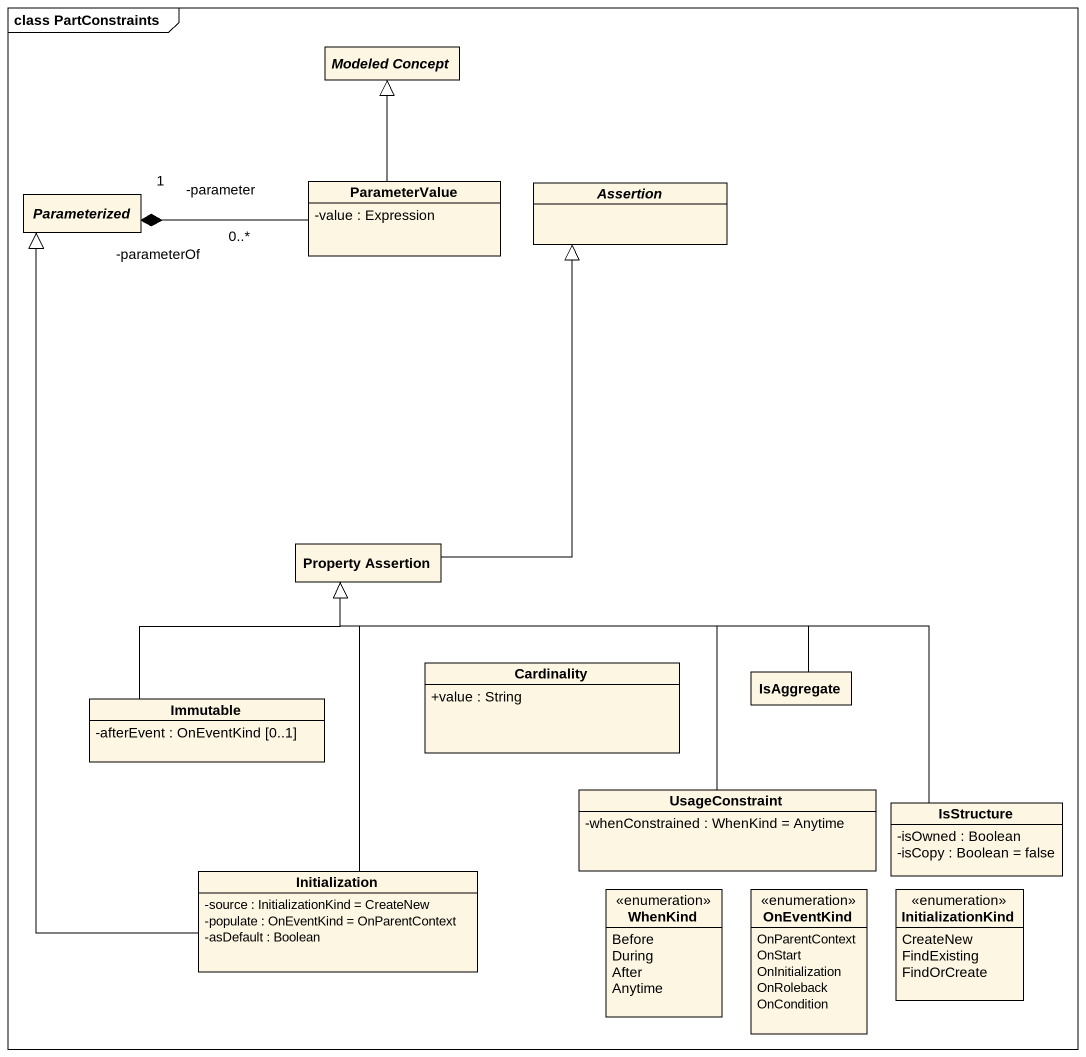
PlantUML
@startuml
mainframe class PartConstraints
hide circle
hide empty members
skinparam classAttributeIconSize 0
abstract class "Modeled Concept" as Modeled_Concept
abstract class Parameterized
class ParameterValue {
  -value : Expression
}
abstract class Assertion
class "Property Assertion" as Property_Assertion
class Immutable {
  -afterEvent : OnEventKind [0..1]
}
class Cardinality {
  +value : String
}
class IsAggregate
class UsageConstraint {
  -whenConstrained : WhenKind = Anytime
}
class IsStructure {
  -isOwned : Boolean
  -isCopy : Boolean = false
}
class Initialization {
  -source : InitializationKind = CreateNew
  -populate : OnEventKind = OnParentContext
  -asDefault : Boolean
}
enum WhenKind {
  Before
  During
  After
  Anytime
}
enum OnEventKind {
  OnParentContext
  OnStart
  OnInitialization
  OnRoleback
  OnCondition
}
enum InitializationKind {
  CreateNew
  FindExisting
  FindOrCreate
}
ParameterValue -up-|> Modeled_Concept
ParameterValue "-parameter\n0..*" -left-* "-parameterOf\n1" Parameterized
Property_Assertion -up-|> Assertion
Immutable -up-|> Property_Assertion
IsAggregate -left-|> Property_Assertion
UsageConstraint -up-|> Property_Assertion
IsStructure -left-|> Property_Assertion
Initialization -up-|> Parameterized
Initialization -up-|> Property_Assertion
@enduml
